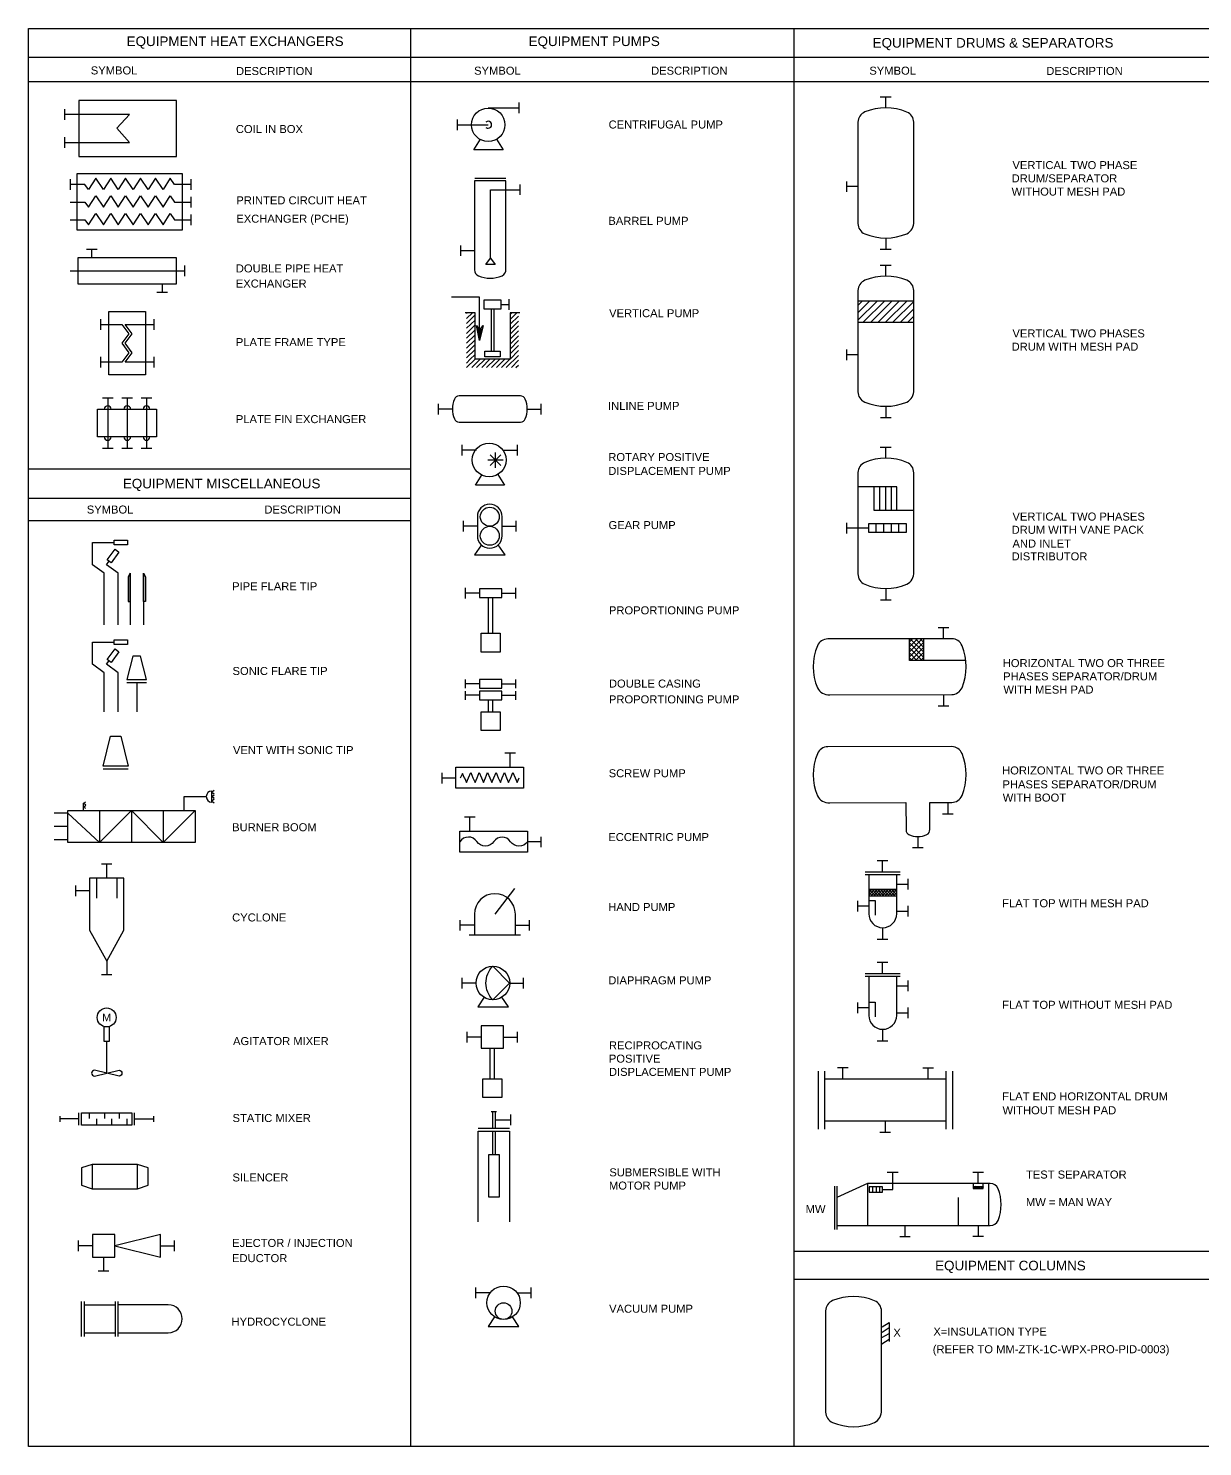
# Model space of a CAD drawing. Header units: millimetres. Extents: x 5268 to 6154, y 1306 to 1749.
# Drawn here: x 5267.6 to 5634.3, y 1306.4 to 1749.4 of the extents above; entities that cross this region are included whole.
import ezdxf
from ezdxf.enums import TextEntityAlignment as Align

# ---------------------------------------------------------------- set-up
doc = ezdxf.new("R2010")
doc.units = ezdxf.units.MM
doc.layers.add('P', color=3, linetype='Continuous')
doc.layers.add('T', color=2, linetype='Continuous')
doc.styles.get("Standard").update_dxf_attribs({"font": 'arial.ttf'})

msp = doc.modelspace()

# ---------------------------------------------------------------- hatches: boundary and pattern name
at = {"layer": 'P'}
h = msp.add_hatch(dxfattribs=at)
h.set_pattern_fill('NET', color=256, scale=0.193398, angle=45)
h.set_pattern_definition([(45, (4205.86425, 664.1873), (-0.43419085, 0.43419085), []), (135, (4205.86425, 664.1873), (-0.43419085, -0.43419085), [])])
h.paths.add_polyline_path([(5538.76, 1478.51), (5538.76, 1480.53), (5530.06, 1480.53), (5530.06, 1478.51)])

# ---------------------------------------------------------------- linework, layer by layer
for p, q in [((5386.97, 1749.42), (5386.97, 1306.42)), ((5506.61, 1749.42), (5506.61, 1306.42)), ((6153.3, 1740.3), (5267.6, 1740.3)), ((5267.6, 1732.86), (6153.3, 1732.86)), ((5533.64, 1728.08), (5536.98, 1728.08)), ((5535.31, 1724.6), (5535.31, 1728.08)), ((5278.99, 1720.84), (5278.99, 1724.19)), ((5411.16, 1724.55), (5420.84, 1724.55)), ((5420.84, 1722.88), (5420.84, 1726.22)), ((5401.56, 1717.63), (5401.56, 1720.97)), ((5278.99, 1712.08), (5278.99, 1715.42)), ((5280.66, 1702.33), (5280.66, 1698.99)), ((5318.35, 1702.33), (5318.35, 1698.99)), ((5406.97, 1702.58), (5416.74, 1702.58)), ((5523.13, 1701.63), (5523.13, 1698.36)), ((5318.35, 1696.8), (5318.35, 1693.46)), ((5421.16, 1697.4), (5421.16, 1700.67)), ((5526.65, 1700.03), (5523.13, 1700.03)), ((5318.35, 1691.3), (5318.35, 1687.96)), ((5535.31, 1683.92), (5535.31, 1680.41)), ((5285.76, 1680.5), (5289.1, 1680.5)), ((5287.43, 1677.89), (5287.43, 1680.5)), ((5402.62, 1678.36), (5402.62, 1681.63)), ((5406.97, 1679.96), (5402.62, 1679.96)), ((5533.64, 1680.41), (5536.98, 1680.41)), ((5316.34, 1675.39), (5316.34, 1672.04)), ((5533.64, 1675.5), (5536.98, 1675.5)), ((5535.31, 1672.02), (5535.31, 1675.5)), ((5311.09, 1666.96), (5307.75, 1666.96)), ((5309.42, 1669.54), (5309.42, 1666.96)), ((5412.08, 1661.66), (5412.08, 1648.54)), ((5412.99, 1661.66), (5412.99, 1648.54)), ((5415.15, 1663.16), (5417.75, 1663.16)), ((5417.75, 1661.49), (5417.75, 1664.83)), ((5526.65, 1664.33), (5544.08, 1664.33)), ((5290.1, 1658.61), (5290.1, 1655.27)), ((5306.74, 1658.61), (5306.74, 1655.27)), ((5404.64, 1660.58), (5404.46, 1660.34)), ((5406.24, 1660.58), (5404.46, 1658.81)), ((5407.07, 1659.92), (5404.46, 1657.24)), ((5407.07, 1658.32), (5404.46, 1655.75)), ((5407.07, 1656.82), (5404.46, 1654.15)), ((5418.59, 1660.58), (5418, 1660.06)), ((5420.09, 1660.58), (5418, 1658.5)), ((5420.68, 1659.57), (5418, 1657)), ((5420.68, 1657.97), (5418, 1655.4)), ((5526.65, 1657.65), (5544.08, 1657.65)), ((5407.07, 1655.22), (5404.46, 1652.65)), ((5407.07, 1653.73), (5404.46, 1651.05)), ((5420.68, 1656.48), (5418, 1653.9)), ((5420.68, 1654.91), (5418, 1652.3)), ((5420.68, 1653.38), (5418, 1650.81)), ((5407.07, 1652.13), (5404.46, 1649.55)), ((5407.07, 1650.63), (5404.46, 1647.95)), ((5407.07, 1649.07), (5404.46, 1646.46)), ((5420.68, 1651.88), (5418, 1649.2)), ((5420.68, 1650.32), (5418, 1647.71)), ((5420.68, 1648.79), (5418, 1646.14)), ((5523.13, 1649.06), (5523.13, 1645.79)), ((5290.1, 1646.85), (5290.1, 1643.51)), ((5306.74, 1646.85), (5306.74, 1643.51)), ((5407.14, 1646.04), (5404.46, 1643.46)), ((5408.64, 1646.04), (5406.06, 1643.46)), ((5410.24, 1646.04), (5407.56, 1643.46)), ((5411.73, 1646.04), (5409.16, 1643.46)), ((5413.34, 1646.04), (5410.66, 1643.46)), ((5414.83, 1646.04), (5412.22, 1643.46)), ((5416.4, 1646.04), (5413.75, 1643.46)), ((5417.93, 1646.04), (5415.32, 1643.46)), ((5420.68, 1647.22), (5416.81, 1643.46)), ((5420.68, 1645.73), (5418.42, 1643.46)), ((5526.65, 1647.46), (5523.13, 1647.46)), ((5290.7, 1633.98), (5294.04, 1633.98)), ((5292.37, 1633.98), (5292.37, 1618.29)), ((5296.79, 1633.98), (5300.13, 1633.98)), ((5298.46, 1633.98), (5298.46, 1618.29)), ((5302.81, 1633.98), (5306.15, 1633.98)), ((5304.48, 1633.98), (5304.48, 1618.29)), ((5395.66, 1628.83), (5395.66, 1632.17)), ((5400.01, 1630.5), (5395.66, 1630.5)), ((5423.39, 1630.52), (5427.74, 1630.52)), ((5427.74, 1628.85), (5427.74, 1632.19)), ((5535.35, 1631.35), (5535.35, 1627.83)), ((5533.68, 1627.83), (5537.02, 1627.83)), ((5290.7, 1618.29), (5294.04, 1618.29)), ((5296.79, 1618.29), (5300.13, 1618.29)), ((5302.81, 1618.29), (5306.15, 1618.29)), ((5403.03, 1616.01), (5403.03, 1619.35)), ((5407.49, 1617.68), (5403.03, 1617.68)), ((5413.47, 1612.19), (5413.47, 1616.95)), ((5415.91, 1617.68), (5420.33, 1617.68)), ((5420.33, 1616.01), (5420.33, 1619.35)), ((5533.64, 1618.65), (5536.98, 1618.65)), ((5535.31, 1615.13), (5535.31, 1618.65)), ((5415.84, 1614.59), (5411.07, 1614.59)), ((5411.8, 1612.92), (5415.15, 1616.26)), ((5415.15, 1612.92), (5411.8, 1616.26)), ((5267.6, 1611.8), (5386.97, 1611.8)), ((5533.5, 1598.78), (5533.5, 1606.19)), ((5535.31, 1598.78), (5535.31, 1606.19)), ((5537.09, 1598.78), (5537.09, 1606.19)), ((5267.6, 1602.68), (5386.97, 1602.68)), ((5267.6, 1595.72), (5386.97, 1595.72)), ((5403.45, 1592.22), (5403.45, 1595.56)), ((5419.91, 1592.22), (5419.91, 1595.56)), ((5523.06, 1595.02), (5523.06, 1591.68)), ((5407.8, 1593.89), (5403.45, 1593.89)), ((5415.56, 1593.89), (5419.91, 1593.89)), ((5530.06, 1593.35), (5523.06, 1593.35)), ((5532.39, 1592), (5532.39, 1594.78)), ((5534.75, 1592), (5534.75, 1594.78)), ((5537.09, 1592), (5537.09, 1594.78)), ((5539.42, 1592), (5539.42, 1594.78)), ((5299.43, 1579.2), (5299.43, 1563.09)), ((5303.54, 1579.2), (5303.54, 1563.09)), ((5404.15, 1571.29), (5404.15, 1574.63)), ((5408.46, 1572.96), (5404.15, 1572.96)), ((5415.49, 1572.96), (5419.84, 1572.96)), ((5419.84, 1571.29), (5419.84, 1574.63)), ((5535.35, 1574.46), (5535.35, 1570.95)), ((5411.32, 1560.54), (5411.32, 1571.64)), ((5412.64, 1560.54), (5412.64, 1571.64)), ((5533.68, 1570.95), (5537.02, 1570.95)), ((5551.7, 1562.28), (5555.04, 1562.28)), ((5553.37, 1558.77), (5553.37, 1562.28)), ((5543.66, 1558.77), (5542.76, 1557.76)), ((5545.26, 1558.77), (5542.76, 1556.26)), ((5546.76, 1558.77), (5542.76, 1554.69)), ((5547.28, 1557.69), (5542.76, 1553.16)), ((5542.76, 1557.44), (5547.28, 1552.92)), ((5542.76, 1555.95), (5546.69, 1552.02)), ((5543, 1558.77), (5547.28, 1554.52)), ((5547.28, 1556.09), (5543.18, 1552.02)), ((5544.6, 1558.77), (5547.28, 1556.02)), ((5546.1, 1558.77), (5547.28, 1557.62)), ((5547.28, 1552.02), (5547.28, 1558.77)), ((5542.76, 1554.35), (5545.09, 1552.02)), ((5547.28, 1554.59), (5544.67, 1552.02)), ((5547.28, 1553.02), (5546.27, 1552.02)), ((5298.35, 1545.07), (5304.44, 1545.07)), ((5301.45, 1545.07), (5301.45, 1535.89)), ((5404.15, 1543.32), (5404.15, 1545.99)), ((5408.46, 1544.67), (5404.15, 1544.67)), ((5404.15, 1539.73), (5404.15, 1542.41)), ((5415.49, 1544.67), (5419.84, 1544.67)), ((5419.84, 1543.32), (5419.84, 1545.99)), ((5419.84, 1539.73), (5419.84, 1542.41)), ((5408.46, 1541.09), (5404.15, 1541.09)), ((5411.32, 1535.97), (5411.32, 1539.73)), ((5412.64, 1535.97), (5412.64, 1539.73)), ((5415.49, 1541.09), (5419.84, 1541.09)), ((5551.7, 1537.82), (5555.04, 1537.82)), ((5553.37, 1541.33), (5553.37, 1537.82)), ((5419.74, 1523.03), (5416.4, 1523.03)), ((5418.07, 1518.68), (5418.07, 1523.03)), ((5298.77, 1517.99), (5290.91, 1517.99)), ((5396.77, 1513.53), (5396.77, 1516.87)), ((5401.12, 1515.2), (5396.77, 1515.2)), ((5284.8, 1505.11), (5284.8, 1507.44)), ((5554.69, 1507.58), (5554.69, 1504.07)), ((5309.72, 1495.09), (5319.7, 1505.11)), ((5407.14, 1502.99), (5403.8, 1502.99)), ((5405.47, 1498.64), (5405.47, 1502.99)), ((5553.02, 1504.07), (5556.36, 1504.07)), ((5279.9, 1500.12), (5275.67, 1500.12)), ((5279.9, 1495.99), (5275.67, 1495.99)), ((5427.78, 1493.68), (5427.78, 1496.92)), ((5543.7, 1493.6), (5547.03, 1493.6)), ((5545.37, 1497.01), (5545.37, 1493.6)), ((5532.67, 1489.45), (5536.01, 1489.45)), ((5534.34, 1485.94), (5534.34, 1489.45)), ((5293.66, 1488.32), (5290.42, 1488.32)), ((5292.09, 1483.97), (5292.09, 1488.32)), ((5528.91, 1485.94), (5539.84, 1485.94)), ((5528.91, 1485.1), (5539.84, 1485.1)), ((5282.31, 1481.71), (5282.31, 1478.37)), ((5286.66, 1480.04), (5282.31, 1480.04)), ((5288.92, 1483.97), (5288.92, 1477.71)), ((5295.19, 1483.97), (5295.19, 1477.71)), ((5413.34, 1472.75), (5419.49, 1480.79)), ((5530.06, 1480.53), (5538.76, 1480.53)), ((5538.76, 1482.12), (5542.27, 1482.12)), ((5542.27, 1483.79), (5542.27, 1480.45)), ((5526.54, 1476.87), (5526.54, 1473.52)), ((5530.06, 1475.19), (5526.54, 1475.19)), ((5530.06, 1478.51), (5538.76, 1478.51)), ((5542.27, 1475.32), (5542.27, 1471.98)), ((5402.48, 1467.6), (5402.48, 1470.9)), ((5424.09, 1467.6), (5424.09, 1470.9)), ((5538.76, 1473.65), (5542.27, 1473.65)), ((5406.9, 1469.27), (5402.48, 1469.27)), ((5419.67, 1469.27), (5424.09, 1469.27)), ((5534.34, 1468.4), (5534.34, 1464.92)), ((5405.23, 1466.24), (5421.27, 1466.24)), ((5532.67, 1464.92), (5536.01, 1464.92)), ((5532.67, 1457.72), (5536.01, 1457.72)), ((5534.34, 1454.2), (5534.34, 1457.72)), ((5293.66, 1453.74), (5290.42, 1453.74)), ((5528.91, 1454.2), (5539.84, 1454.2)), ((5528.91, 1453.37), (5539.84, 1453.37)), ((5403.05, 1449.56), (5403.05, 1452.9)), ((5407.4, 1451.23), (5403.05, 1451.23)), ((5417.89, 1451.23), (5422.21, 1451.23)), ((5422.21, 1449.56), (5422.21, 1452.9)), ((5538.76, 1450.39), (5542.27, 1450.39)), ((5542.27, 1452.06), (5542.27, 1448.72)), ((5526.54, 1445.13), (5526.54, 1441.79)), ((5530.06, 1443.46), (5526.54, 1443.46)), ((5538.76, 1441.91), (5542.27, 1441.91)), ((5542.27, 1443.58), (5542.27, 1440.24)), ((5404.64, 1432.69), (5404.64, 1435.96)), ((5420.33, 1432.69), (5420.33, 1435.96)), ((5534.34, 1436.67), (5534.34, 1433.19)), ((5292.09, 1423.07), (5292.09, 1433.09)), ((5408.99, 1434.36), (5404.64, 1434.36)), ((5415.98, 1434.36), (5420.33, 1434.36)), ((5532.67, 1433.19), (5536.01, 1433.19)), ((5411.8, 1421.35), (5411.8, 1430.88)), ((5413.16, 1421.35), (5413.16, 1430.88)), ((5514.23, 1423.68), (5514.23, 1405.59)), ((5516.22, 1423.68), (5516.22, 1405.59)), ((5520.29, 1424.82), (5523.63, 1424.82)), ((5521.96, 1421.3), (5521.96, 1424.82)), ((5546.92, 1424.74), (5550.26, 1424.74)), ((5548.59, 1421.22), (5548.59, 1424.74)), ((5554.15, 1423.68), (5554.15, 1405.59)), ((5556.13, 1423.68), (5556.13, 1405.59)), ((5554.15, 1421.19), (5516.22, 1421.19)), ((5277.37, 1409.61), (5277.37, 1407.87)), ((5283.32, 1408.77), (5277.37, 1408.77)), ((5283.32, 1406.79), (5283.32, 1410.68)), ((5286.66, 1408.94), (5286.66, 1410.68)), ((5288.99, 1406.79), (5288.99, 1408.77)), ((5291.43, 1408.94), (5291.43, 1410.68)), ((5293.66, 1406.79), (5293.66, 1408.77)), ((5296.09, 1408.94), (5296.09, 1410.68)), ((5298.42, 1406.79), (5298.42, 1408.77)), ((5300.75, 1406.79), (5300.75, 1410.68)), ((5300.75, 1408.77), (5306.7, 1408.77)), ((5306.7, 1409.61), (5306.7, 1407.87)), ((5412.08, 1411.08), (5413.82, 1411.08)), ((5412.5, 1411.08), (5412.5, 1405.9)), ((5413.41, 1411.08), (5413.41, 1405.9)), ((5418.24, 1406.8), (5418.24, 1410.14)), ((5408.05, 1405.9), (5417.82, 1405.9)), ((5412.5, 1405), (5412.5, 1397.55)), ((5413.41, 1408.47), (5418.24, 1408.47)), ((5413.41, 1405), (5413.41, 1397.55)), ((5554.15, 1408.07), (5516.22, 1408.07)), ((5533.44, 1404.6), (5536.78, 1404.6)), ((5535.11, 1408.07), (5535.11, 1404.6)), ((5287.52, 1394.55), (5287.52, 1386.96)), ((5301.64, 1386.96), (5301.71, 1394.55)), ((5535.83, 1392.19), (5539.17, 1392.19)), ((5562.56, 1392.12), (5565.9, 1392.12)), ((5564.23, 1388.6), (5564.23, 1392.12)), ((5519.31, 1387.77), (5519.31, 1374.24)), ((5520.04, 1387.77), (5520.04, 1374.24)), ((5529.64, 1388.6), (5529.64, 1375.49)), ((5531.24, 1387.53), (5531.24, 1385.93)), ((5532.32, 1387.53), (5532.32, 1385.86)), ((5533.4, 1387.53), (5533.4, 1385.93)), ((5562.8, 1387.7), (5562.63, 1387.53)), ((5562.63, 1387.7), (5565.9, 1387.7)), ((5563.57, 1387.7), (5562.87, 1387)), ((5563.29, 1387.7), (5563.98, 1387)), ((5564.3, 1387.7), (5563.64, 1387)), ((5564.12, 1387.7), (5564.82, 1387)), ((5565.13, 1387.7), (5564.47, 1387)), ((5564.89, 1387.7), (5565.55, 1387)), ((5565.9, 1387.6), (5565.24, 1387)), ((5565.65, 1387.7), (5565.9, 1387.42)), ((5557.96, 1384.26), (5557.96, 1375.49)), ((5541.33, 1375.49), (5541.33, 1372.08)), ((5564.23, 1375.49), (5564.23, 1372.08)), ((5283.21, 1367.47), (5283.21, 1370.81)), ((5287.67, 1369.13), (5283.21, 1369.13)), ((5308.86, 1369.13), (5313.28, 1369.13)), ((5313.28, 1367.47), (5313.28, 1370.81)), ((5539.77, 1372.08), (5543, 1372.08)), ((5565.9, 1372.08), (5562.56, 1372.08)), ((5291.08, 1365.62), (5291.08, 1361.27)), ((5506.61, 1367.46), (5643.24, 1367.46)), ((5292.75, 1361.27), (5289.41, 1361.27)), ((5407.3, 1352.75), (5407.3, 1356.09)), ((5424.59, 1352.75), (5424.59, 1356.09)), ((5506.61, 1358.69), (5643.24, 1358.69)), ((5284.22, 1340.85), (5284.22, 1351.77)), ((5285.16, 1340.85), (5285.16, 1351.77)), ((5294.76, 1340.85), (5294.76, 1351.77)), ((5295.6, 1340.85), (5295.6, 1351.77)), ((5411.72, 1354.42), (5407.3, 1354.42)), ((5420.17, 1354.42), (5424.59, 1354.42)), ((5285.16, 1350.69), (5294.76, 1350.69)), ((5534.18, 1342.22), (5536.44, 1343.58)), ((5285.16, 1341.99), (5294.76, 1341.99)), ((5534.11, 1340.48), (5536.44, 1341.8)), ((5534.11, 1338.57), (5536.44, 1339.96))]:
    msp.add_line(p, q, dxfattribs=at)
for points in [[(5267.6, 1306.42), (5267.6, 1749.42), (6153.6, 1749.42), (6153.6, 1306.42)], [(5313.89, 1709.43), (5313.89, 1726.86), (5283.34, 1726.86), (5283.34, 1709.43)], [(5315.74, 1686.54), (5315.74, 1704), (5282.68, 1704), (5282.68, 1686.54)], [(5283.18, 1669.54), (5283.18, 1677.89), (5313.73, 1677.89), (5313.73, 1669.54)], [(5409.89, 1664.65), (5415.15, 1664.65), (5415.15, 1661.66), (5409.89, 1661.66)], [(5532.74, 1664.33), (5526.65, 1658.25)], [(5530.4, 1664.33), (5526.65, 1660.58)], [(5528.08, 1664.33), (5526.65, 1662.84)], [(5535, 1664.33), (5528.32, 1657.65)], [(5537.33, 1664.33), (5530.65, 1657.65)], [(5539.66, 1664.33), (5532.98, 1657.65)], [(5541.99, 1664.33), (5535.24, 1657.65)], [(5544.08, 1664.09), (5537.57, 1657.65)], [(5544.08, 1661.83), (5539.91, 1657.65)], [(5292.71, 1660.95), (5304.13, 1660.95), (5304.13, 1641.15), (5292.71, 1641.15)], [(5544.08, 1659.5), (5542.27, 1657.65), (5542.17, 1657.55), (5542.27, 1657.65)], [(5407.91, 1655.57), (5408.46, 1652.89), (5409.16, 1655.57), (5408.46, 1654.74)], [(5414.9, 1646.8), (5410.13, 1646.8), (5410.13, 1648.54), (5414.9, 1648.54)], [(5307.64, 1630.47), (5307.64, 1621.81), (5289.2, 1621.81), (5289.2, 1630.47)], [(5541.75, 1594.78), (5541.75, 1592), (5530.06, 1592), (5530.06, 1594.78)], [(5295.85, 1585.81), (5293.41, 1582.47), (5292.16, 1583.37), (5294.67, 1586.71)], [(5298.53, 1589.56), (5298.53, 1588.07), (5294.35, 1588.07), (5294.35, 1589.56)], [(5298.77, 1578.12), (5298.77, 1570.43), (5299.43, 1570.43), (5299.43, 1579.2)], [(5304.2, 1578.12), (5304.2, 1570.43), (5303.54, 1570.43), (5303.54, 1579.2)], [(5415.49, 1574.32), (5408.46, 1574.32), (5408.46, 1571.64), (5415.49, 1571.64)], [(5414.9, 1560.54), (5414.9, 1554.59), (5408.99, 1554.59), (5408.99, 1560.54)], [(5295.85, 1554.68), (5293.41, 1551.34), (5292.16, 1552.28), (5294.67, 1555.62)], [(5298.53, 1558.44), (5298.53, 1556.94), (5294.35, 1556.94), (5294.35, 1558.44)], [(5304.44, 1546.01), (5302.6, 1553.35), (5300.2, 1553.35), (5298.35, 1546.01)], [(5415.49, 1543.32), (5415.49, 1545.99), (5408.46, 1545.99), (5408.46, 1543.32)], [(5415.49, 1542.41), (5408.46, 1542.41), (5408.46, 1539.73), (5415.49, 1539.73)], [(5414.9, 1535.97), (5414.9, 1530.06), (5408.99, 1530.06), (5408.99, 1535.97)], [(5293.24, 1528.36), (5296.44, 1528.36), (5298.77, 1518.93), (5290.91, 1518.93)], [(5422.17, 1518.68), (5422.17, 1512.1), (5401.12, 1512.1), (5401.12, 1518.68)], [(5279.9, 1495.09), (5279.9, 1505.11), (5319.7, 1505.11), (5319.7, 1495.09)], [(5423.43, 1498.64), (5423.43, 1492.06), (5402.37, 1492.06), (5402.37, 1498.64)], [(5408.99, 1437.81), (5408.99, 1430.88), (5415.98, 1430.88), (5415.98, 1437.81)], [(5415.49, 1421.35), (5415.49, 1415.43), (5409.47, 1415.43), (5409.47, 1421.35)], [(5299.92, 1406.79), (5284.23, 1406.79), (5284.23, 1410.68), (5299.92, 1410.68)], [(5411.25, 1397.55), (5411.25, 1384.43), (5414.73, 1384.43), (5414.73, 1397.55)], [(5304.98, 1393.47), (5301.71, 1394.55), (5287.52, 1394.55), (5284.18, 1393.47), (5284.18, 1388.04), (5287.52, 1386.96), (5301.64, 1386.96), (5304.98, 1388.04)], [(5534.34, 1385.93), (5534.34, 1387.53), (5530.16, 1387.53), (5530.16, 1385.93)], [(5565.79, 1387), (5565.79, 1388.6), (5562.63, 1388.6), (5562.63, 1387)], [(5287.67, 1372.65), (5287.67, 1365.62), (5294.59, 1365.62), (5294.59, 1372.65)], [(5308.86, 1372.65), (5294.59, 1369.13), (5308.86, 1365.62)]]:
    msp.add_lwpolyline(points, close=True, dxfattribs=at)
for points in [[(5544.08, 1689.07), (5544.08, 1720.07, 0.302775), (5541.94, 1723.29, 0.200001), (5528.82, 1723.32, 0.302775), (5526.65, 1720.1), (5526.65, 1688.49, 0.302775), (5528.78, 1685.26, 0.200001), (5541.9, 1685.24, 0.302775), (5544.08, 1689.07)], [(5544.08, 1636.5), (5544.08, 1667.49, 0.302775), (5541.94, 1670.72, 0.200001), (5528.82, 1670.74, 0.302775), (5526.65, 1667.53), (5526.65, 1635.91, 0.302775), (5528.78, 1632.69, 0.200001), (5541.9, 1632.66, 0.302775), (5544.08, 1636.5)], [(5402.13, 1626.41), (5421.27, 1626.41, 0.302775), (5422.78, 1627.42, 0.200001), (5422.77, 1633.62, 0.302775), (5421.27, 1634.59), (5402.13, 1634.59, 0.302775), (5400.62, 1633.58, 0.200001), (5400.63, 1627.42, 0.302775), (5402.13, 1626.41)], [(5544.08, 1579.61), (5544.08, 1610.6, 0.302775), (5541.94, 1613.83, 0.200001), (5528.82, 1613.85, 0.302775), (5526.65, 1610.64), (5526.65, 1579.02, 0.302775), (5528.78, 1575.8, 0.200001), (5541.9, 1575.77, 0.302775), (5544.08, 1579.61)], [(5415.56, 1596.87, 1), (5407.8, 1596.87), (5407.8, 1590.92, 1), (5415.56, 1590.92)], [(5517.83, 1541.27), (5555.94, 1541.34, 0.302775), (5559.16, 1543.48, 0.200001), (5559.16, 1556.6, 0.302775), (5555.94, 1558.77), (5517.21, 1558.71, 0.302775), (5513.99, 1556.56, 0.200001), (5513.99, 1543.44, 0.302775), (5517.83, 1541.27)], [(5541.64, 1507.6), (5541.66, 1498.94, 0.302775), (5542.57, 1497.57, 0.200001), (5548.16, 1497.57, 0.302775), (5549.08, 1499.21), (5549.06, 1507.62), (5555.94, 1507.63, 0.302775), (5559.16, 1509.77, 0.200001), (5559.16, 1522.89, 0.302775), (5555.94, 1525.06), (5517.21, 1525, 0.302775), (5513.99, 1522.85, 0.200001), (5513.99, 1509.73, 0.302775), (5517.83, 1507.56)], [(5412.66, 1456.48), (5417.89, 1451.23), (5412.66, 1445.98, -0.415006)], [(5295.9, 1422.15), (5288.28, 1423.99, 1), (5288.28, 1422.15), (5295.9, 1423.99, -1)], [(5534, 1317.79), (5534, 1348.78, 0.302775), (5531.86, 1352, 0.200001), (5518.75, 1352.03, 0.302775), (5516.57, 1348.82), (5516.57, 1317.2, 0.302775), (5518.71, 1313.98, 0.200001), (5531.83, 1313.95, 0.302775), (5534, 1317.79)]]:
    msp.add_lwpolyline(points, format="xyb", close=True, dxfattribs=at)
for points in [[(5278.99, 1713.75), (5283.34, 1713.75), (5299.14, 1713.75), (5295.21, 1718.2), (5299.14, 1722.51), (5283.34, 1722.51), (5278.99, 1722.51)], [(5401.56, 1719.3), (5405.98, 1719.3), (5411.16, 1719.3)], [(5413.74, 1714.78), (5415.83, 1711.43), (5406.71, 1711.43), (5408.79, 1714.78)], [(5318.35, 1700.66), (5315.74, 1700.66), (5313.23, 1700.66), (5311.91, 1702.65), (5309.65, 1699.06), (5307.31, 1702.65), (5304.98, 1699.06), (5302.62, 1702.65), (5300.29, 1699.06), (5297.96, 1702.65), (5295.62, 1699.06), (5293.36, 1702.65), (5291.03, 1699.06), (5288.7, 1702.65), (5286.33, 1699.06), (5285.18, 1700.66), (5280.66, 1700.66)], [(5280.66, 1695.13), (5285.18, 1695.13), (5286.33, 1693.57), (5288.7, 1697.15), (5291.03, 1693.57), (5293.36, 1697.15), (5295.62, 1693.57), (5297.96, 1697.15), (5300.29, 1693.57), (5302.62, 1697.15), (5304.98, 1693.57), (5307.31, 1697.15), (5309.65, 1693.57), (5311.91, 1697.15), (5313.23, 1695.13), (5315.74, 1695.13), (5318.35, 1695.13)], [(5411.91, 1677.6), (5413.34, 1675.61), (5410.41, 1675.61), (5411.91, 1677.6), (5411.91, 1699), (5416.74, 1699), (5421.16, 1699)], [(5280.66, 1689.63), (5285.18, 1689.63), (5286.33, 1688.03), (5288.7, 1691.62), (5291.03, 1688.03), (5293.36, 1691.62), (5295.62, 1688.03), (5297.96, 1691.62), (5300.29, 1688.03), (5302.62, 1691.62), (5304.98, 1688.03), (5307.31, 1691.62), (5309.65, 1688.03), (5311.91, 1691.62), (5313.23, 1689.63), (5315.74, 1689.63), (5318.35, 1689.63)], [(5280.61, 1673.71), (5283.18, 1673.71), (5313.73, 1673.71), (5316.34, 1673.71)], [(5408.46, 1651.88), (5407.49, 1656.58), (5408.46, 1655.16), (5409.58, 1656.58), (5408.46, 1651.88), (5408.46, 1665.49), (5399.7, 1665.49)], [(5290.1, 1656.94), (5292.71, 1656.94), (5296.79, 1656.94), (5298.98, 1654.02), (5296.79, 1651.1), (5298.98, 1648.11), (5296.79, 1645.18), (5292.71, 1645.18), (5290.1, 1645.18)], [(5306.74, 1645.18), (5304.13, 1645.18), (5297.87, 1645.18), (5300.06, 1648.11), (5297.87, 1651.1), (5300.06, 1654.02), (5297.87, 1656.94), (5304.13, 1656.94), (5306.74, 1656.94)], [(5421.09, 1660.58), (5418, 1660.58), (5418, 1646.04), (5407.07, 1646.04), (5407.07, 1660.58), (5403.98, 1660.58)], [(5407.07, 1647.54), (5405.54, 1646.04), (5404.46, 1644.89)], [(5420.68, 1644.12), (5419.91, 1643.46), (5419.84, 1643.36)], [(5414.24, 1610.1), (5416.33, 1606.76), (5407.21, 1606.76), (5409.3, 1610.1)], [(5538.83, 1598.78), (5538.83, 1606.19), (5526.54, 1606.19)], [(5544.01, 1598.78), (5531.73, 1598.78), (5531.73, 1606.19)], [(5291.26, 1563.09), (5291.26, 1579.2), (5287.57, 1581.87), (5287.57, 1588.8), (5294.35, 1588.8)], [(5409.07, 1588.05), (5406.9, 1584.93), (5416.5, 1584.93), (5414.31, 1588.07)], [(5295.67, 1563.09), (5295.67, 1579.2), (5291.98, 1581.87), (5292.75, 1582.88)], [(5291.26, 1535.89), (5291.26, 1548.1), (5287.57, 1550.78), (5287.57, 1557.7), (5294.35, 1557.7)], [(5560.29, 1552.02), (5542.76, 1552.02), (5542.76, 1558.77)], [(5295.67, 1535.89), (5295.67, 1548.1), (5291.98, 1550.78), (5292.75, 1551.75)], [(5542.76, 1552.85), (5543.59, 1552.02)], [(5403.8, 1515.2), (5403.14, 1516.7), (5402.48, 1515.2)], [(5403.8, 1515.34), (5404.46, 1513.84), (5405.05, 1515.34), (5405.72, 1516.94), (5406.38, 1515.34), (5407.07, 1513.84), (5407.73, 1515.34), (5408.39, 1516.94), (5409.06, 1515.34), (5409.72, 1513.84), (5410.31, 1515.34), (5410.97, 1516.94), (5411.67, 1515.34), (5412.33, 1513.84), (5412.99, 1515.34), (5413.65, 1516.94), (5414.31, 1515.34), (5415, 1513.84), (5415.56, 1515.34), (5416.26, 1516.94), (5416.92, 1515.34), (5417.58, 1513.84), (5418.24, 1515.34), (5418.9, 1516.94), (5419.6, 1515.34), (5420.26, 1513.84), (5420.85, 1515.34)], [(5325.65, 1511.37), (5324.88, 1510.89), (5325.65, 1510.29)], [(5285.56, 1505.7), (5284.8, 1506.19), (5285.56, 1506.78), (5284.8, 1507.37), (5285.56, 1507.86)], [(5316.29, 1505.11), (5316.29, 1509.46), (5323.14, 1509.46)], [(5325.65, 1508.87), (5324.88, 1509.46), (5325.65, 1510.05)], [(5325.65, 1508.62), (5324.88, 1508.03), (5325.65, 1507.55)], [(5289.82, 1495.09), (5279.9, 1504.25), (5275.67, 1504.25)], [(5289.82, 1505.11), (5289.82, 1495.09), (5299.8, 1505.11), (5299.8, 1495.09)], [(5309.72, 1505.11), (5309.72, 1495.09), (5299.8, 1505.11)], [(5292.09, 1458.09), (5297.41, 1467.69), (5297.41, 1483.97), (5286.66, 1483.97), (5286.66, 1467.69), (5292.09, 1458.09), (5292.09, 1453.74)], [(5530.06, 1476.98), (5531.98, 1476.98), (5531.98, 1472.44)], [(5409.89, 1446.82), (5407.91, 1443.83), (5417.51, 1443.83), (5415.49, 1446.82)], [(5530.06, 1445.24), (5531.98, 1445.24), (5531.98, 1440.71)], [(5291.15, 1437.69), (5291.15, 1433.09), (5292.93, 1433.09), (5292.93, 1437.69)], [(5408.05, 1376.6), (5408.05, 1405), (5417.82, 1405), (5417.82, 1376.6)], [(5534.34, 1386.69), (5537.5, 1386.69), (5537.5, 1388.68), (5537.5, 1392.19)], [(5520.04, 1375.49), (5567.57, 1375.49), (5567.57, 1388.6), (5529.64, 1388.6), (5520.04, 1384.26)], [(5562.63, 1387.6), (5563.22, 1387), (5563.29, 1386.94)], [(5413.14, 1346.91), (5411.16, 1343.99), (5420.76, 1343.99), (5418.75, 1346.91)], [(5534.18, 1343.82), (5536.44, 1345.14), (5536.44, 1339.23)]]:
    msp.add_lwpolyline(points, dxfattribs=at)
for points in [[(5406.9, 1701.75), (5406.9, 1673.95, 0.302775), (5408.11, 1672.13, 0.200001), (5415.52, 1672.11, 0.302775), (5416.74, 1674.28), (5416.74, 1701.75), (5406.9, 1701.75)], [(5324.88, 1507.68), (5324.88, 1511.2, 1), (5324.88, 1507.72)], [(5427.78, 1495.35), (5423.43, 1495.35, -0.527932), (5418.17, 1495.38, 0.547859), (5412.92, 1495.4, -0.539521), (5407.63, 1495.4, 0.552698), (5402.37, 1495.35)], [(5530.06, 1485.1), (5530.06, 1472.85, 1), (5538.76, 1472.85), (5538.76, 1485.1)], [(5419.67, 1466.24), (5419.67, 1472.75, 1), (5406.9, 1472.75), (5406.9, 1466.24)], [(5530.06, 1453.37), (5530.06, 1441.12, 1), (5538.76, 1441.12), (5538.76, 1453.37)], [(5567.57, 1375.49), (5567.97, 1375.49, 0.302775), (5570.39, 1377.1, 0.200001), (5570.39, 1386.97, 0.302775), (5567.97, 1388.6), (5567.57, 1388.6)], [(5295.6, 1341.99), (5311.29, 1341.99, 1), (5311.29, 1350.69), (5295.6, 1350.69)]]:
    msp.add_lwpolyline(points, format="xyb", dxfattribs=at)
for centre, radius in [((5411.19, 1719.29), 5.23), ((5411.49, 1614.6), 5.27), ((5411.68, 1596.87), 2.97), ((5411.68, 1590.92), 2.97), ((5412.65, 1451.23), 5.25), ((5292.04, 1440.47), 2.96), ((5416, 1351.36), 5.22), ((5416, 1348.75), 2.61)]:
    msp.add_circle(centre, radius, dxfattribs=at)
for centre, radius, start, end in [((5411.19, 1719.3), 1.08, 228.2013, 131.7987), ((5292.37, 1630.47), 1.06, 0, 180), ((5298.46, 1630.47), 1.06, 0, 180), ((5304.48, 1630.47), 1.06, 0, 180), ((5292.37, 1621.81), 1.06, 180, 0), ((5298.46, 1621.81), 1.06, 180, 0), ((5304.48, 1621.81), 1.06, 180, 0)]:
    msp.add_arc(centre, radius, start, end, dxfattribs=at)

# ---------------------------------------------------------------- texts
at = {"layer": 'T'}
for s, height, p in [('EQUIPMENT HEAT EXCHANGERS', 3, (5332.16, 1745.39)), ('EQUIPMENT PUMPS', 3, (5444.29, 1745.39)), ('EQUIPMENT DRUMS & SEPARATORS', 3, (5568.84, 1744.91)), ('SYMBOL', 2.5, (5294.37, 1736.28)), ('DESCRIPTION', 2.5, (5344.37, 1736.09)), ('SYMBOL', 2.5, (5414.07, 1736.2)), ('DESCRIPTION', 2.5, (5473.99, 1736.2)), ('SYMBOL', 2.5, (5537.49, 1736.2)), ('DESCRIPTION', 2.5, (5597.4, 1736.12)), ('EQUIPMENT MISCELLANEOUS', 3, (5327.95, 1607.23)), ('SYMBOL', 2.5, (5293.11, 1599.12)), ('DESCRIPTION', 2.5, (5353.23, 1599.12)), ('M', 2.37, (5292.04, 1440.47)), ('EQUIPMENT COLUMNS', 3, (5574.27, 1362.98))]:
    msp.add_text(s, height=height, dxfattribs=at).set_placement(p, align=Align.MIDDLE_CENTER)
for s, p in [('COIL IN BOX', (5332.38, 1716.73)), ('CENTRIFUGAL PUMP', (5448.79, 1718.14)), ('VERTICAL TWO PHASE', (5574.9, 1705.46)), ('DRUM/SEPARATOR', (5574.64, 1701.32)), ('PRINTED CIRCUIT HEAT', (5332.54, 1694.45)), ('WITHOUT MESH PAD', (5574.64, 1697.18)), ('EXCHANGER (PCHE)', (5332.53, 1688.72)), ('BARREL PUMP', (5448.71, 1688.05)), ('DOUBLE PIPE HEAT', (5332.38, 1673.19)), ('EXCHANGER', (5332.37, 1668.46)), ('VERTICAL PUMP', (5448.95, 1659.2)), ('PLATE FRAME TYPE', (5332.38, 1650.16)), ('VERTICAL TWO PHASES', (5574.9, 1652.89)), ('DRUM WITH MESH PAD', (5574.64, 1648.75)), ('INLINE PUMP', (5448.61, 1630.25)), ('PLATE FIN EXCHANGER', (5332.38, 1626.11)), ('ROTARY POSITIVE', (5448.69, 1614.27)), ('DISPLACEMENT PUMP', (5448.69, 1609.93)), ('GEAR PUMP', (5448.78, 1593.02)), ('VERTICAL TWO PHASES', (5574.9, 1595.68)), ('DRUM WITH VANE PACK', (5574.64, 1591.54)), ('AND INLET', (5574.91, 1587.24)), ('DISTRIBUTOR', (5574.64, 1583.25)), ('PIPE FLARE TIP', (5331.23, 1573.9)), ('PROPORTIONING PUMP', (5448.89, 1566.39)), ('HORIZONTAL TWO OR THREE', (5571.88, 1549.91)), ('SONIC FLARE TIP', (5331.35, 1547.45)), ('PHASES SEPARATOR/DRUM', (5572, 1545.77)), ('DOUBLE CASING', (5448.89, 1543.51)), ('WITH MESH PAD', (5572.08, 1541.63)), ('PROPORTIONING PUMP', (5448.89, 1538.58)), ('VENT WITH SONIC TIP', (5331.49, 1522.74)), ('SCREW PUMP', (5448.81, 1515.5)), ('HORIZONTAL TWO OR THREE', (5571.67, 1516.38)), ('PHASES SEPARATOR/DRUM', (5571.79, 1512.04)), ('WITH BOOT', (5571.87, 1507.9)), ('BURNER BOOM', (5331.23, 1498.64)), ('ECCENTRIC PUMP', (5448.69, 1495.57)), ('HAND PUMP', (5448.68, 1473.72)), ('FLAT TOP WITH MESH PAD', (5571.68, 1474.9)), ('CYCLONE', (5331.23, 1470.46)), ('DIAPHRAGM PUMP', (5448.69, 1450.82)), ('FLAT TOP WITHOUT MESH PAD', (5571.68, 1443.17)), ('AGITATOR MIXER', (5331.51, 1431.84)), ('RECIPROCATING', (5448.89, 1430.5)), ('POSITIVE', (5448.87, 1426.36)), ('DISPLACEMENT PUMP', (5448.89, 1422.22)), ('FLAT END HORIZONTAL DRUM', (5571.68, 1414.57)), ('STATIC MIXER', (5331.35, 1407.82)), ('WITHOUT MESH PAD', (5571.8, 1410.23)), ('SILENCER', (5331.34, 1389.25)), ('SUBMERSIBLE WITH', (5449.01, 1390.85)), (' TEST SEPARATOR', (5578.15, 1390.16)), ('MOTOR PUMP', (5448.9, 1386.71)), (' MW = MAN WAY', (5578.15, 1381.53)), ('MW', (5510.32, 1379.36)), ('EJECTOR / INJECTION', (5331.23, 1368.79)), ('EDUCTOR', (5331.2, 1364.05)), ('HYDROCYCLONE', (5331.04, 1344.2)), ('VACUUM PUMP', (5448.95, 1348.25)), ('X', (5537.71, 1340.76)), ('X=INSULATION TYPE', (5550.21, 1341.11)), ('(REFER TO MM-ZTK-1C-WPX-PRO-PID-0003)', (5550.01, 1335.59))]:
    msp.add_text(s, height=2.5, dxfattribs=at).set_placement(p)

doc.saveas('drawing.dxf')
